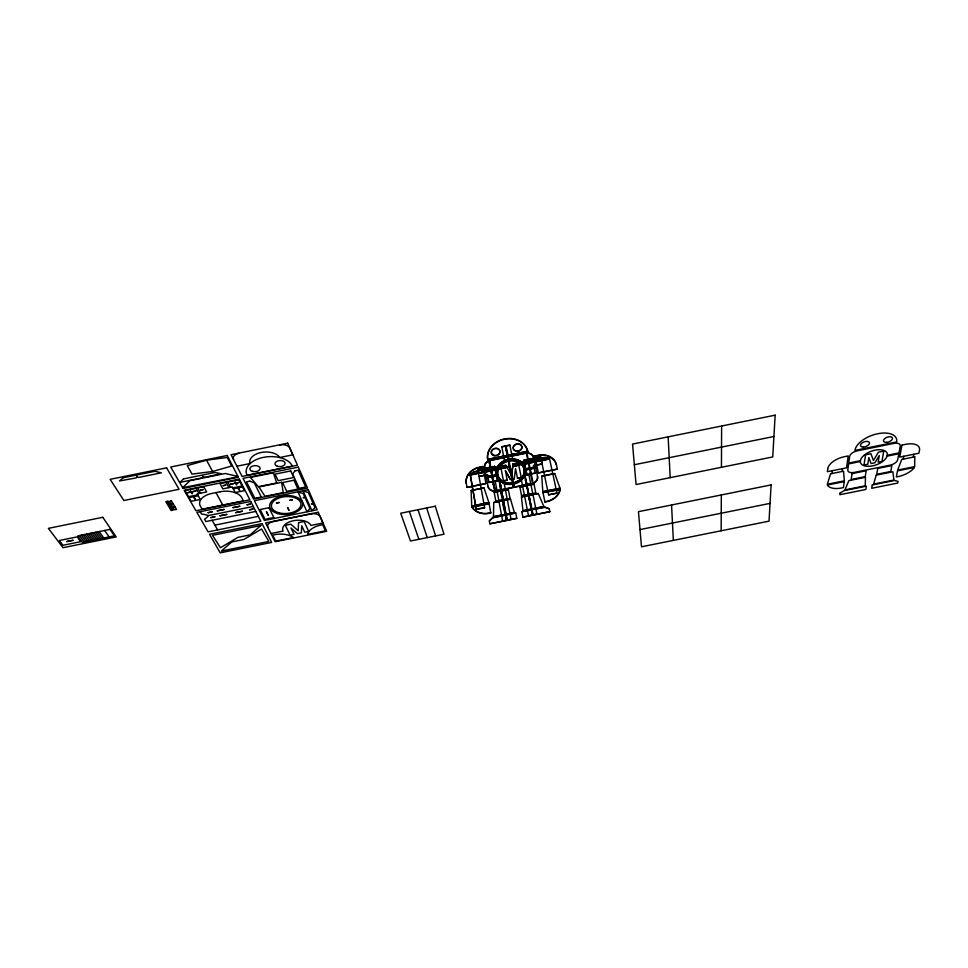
<?xml version="1.0" encoding="UTF-8"?>
<svg xmlns="http://www.w3.org/2000/svg" width="968" height="968" viewBox="0 0 968 968"><rect width="100%" height="100%" fill="white"/><g stroke="black" fill="none" stroke-linecap="round" stroke-linejoin="round"><path stroke-width="1.45" d="M721.16 530.779L721.317 494.95M721.438 467.29L721.62 426.017M493.474 516.743L493.74 502.501L510.535 499.113L514.371 512.52L493.474 516.743L514.371 512.52M832.032 473.509L832.371 470.69M842.1 471.476L842.475 468.657M505.429 470.908L510.451 479.62L514.238 478.857L515.545 468.548L517.457 478.204L521.22 477.442L518.582 464.229M541.342 460.429L548.614 494.817L556.975 493.135L549.449 458.312L544.79 457.356L513.113 463.841L511.54 475.179L512.338 479.233M513.113 463.841L511.612 475.482L505.841 465.318L474.066 471.694L470.218 474.368L470.315 475.131L490.776 470.194M903.205 459.159L903.761 456.291M913.296 457.126L913.877 454.246M489.348 520.893L492.76 517.553L515.738 512.907L492.833 517.844L489.348 520.893L489.893 523.797L516.803 518.352L515.738 512.907M477.769 469.589L494.648 466.479L477.769 469.589L484.629 507.764L476.292 509.446L470.242 474.828C476.861 466.733 528.129 466.673 501.993 466.515M512.992 465.693L516.924 463.006L513.076 466.152L541.33 459.957L541.39 460.732C568.373 455.504 518.4 460.768 517.021 463.466M212.597 471.476L231.667 466.031L227.274 457.453L206.547 460.187L187.284 465.608L192.027 474.102L212.597 471.476L206.547 460.187M236.954 466.213L249.95 463.563A15.573 9.269 -3.3 0 1 261.082 452.504A15.573 9.269 -3.3 0 1 279.812 457.489L292.82 454.839L289.807 448.015A8.131 4.901 -3.8 0 0 279.849 444.929M238.128 476.788L182.625 487.678L189.958 480.673L225.205 473.509L237.946 476.425M188.506 496.681L197.69 494.817M232.828 487.884L242.012 486.009M189.038 497.576L198.198 495.725M233.3 488.792L242.472 486.928M501.823 446.962L509.93 445.316M506.01 448.971L505.514 445.885L513.56 487.158L506.01 448.971L506.046 445.776L514.117 487.049L512.919 483.891L513.536 484.085M506.954 450.374L506.349 450.18L507.861 455.033M200.207 511.697L201.538 514.032A16.722 9.293 -2.1 0 1 208.289 515.593L253.289 506.458M487.678 459.413L527.693 451.294L487.678 459.413A20.413 16.88 -12.4 0 1 504.473 438.928A20.413 16.88 -12.4 0 1 527.693 451.294M489.808 461.881L489.409 463.357L489.808 461.881L494.902 489.288L493.232 484.073L494.902 489.288M526.628 454.403L532.231 481.737M489.264 461.99L489.881 462.184M255.818 511.419L205.845 521.558L204.538 519.259A16.928 9.498 -1.8 0 0 208.289 515.593M482.826 466.503L479.16 467.254A15.536 12.959 -14.4 0 0 466.225 483.008L466.999 487.388L485.936 483.552L482.826 466.503L479.233 467.556A15.524 12.947 -14.4 0 0 466.31 483.31M534.844 455.964L538.51 455.214A15.548 12.971 -10.4 0 1 556.418 464.737L557.35 469.093L538.377 472.928L534.844 455.964L538.571 455.517A15.548 12.971 -10.4 0 1 556.467 465.039M523.833 460.248L526.907 474.78L523.833 460.248L540.664 456.836L542.165 463.95L533.622 465.681L542.165 463.95M523.894 460.55L540.664 456.836M513.173 464.144L517.057 463.357M214.896 525.128L258.323 516.331M490.558 469.298L491.139 469.056L490.655 469.468M491.32 470.085L496.052 469.444M490.885 468.282L491.405 470.545L506.639 466.987M470.303 474.659L478.41 473.025M482.27 472.239L480.152 473.134L482.354 472.699L482.197 471.936L482.354 472.699M486.71 471.343L489.566 470.448L489.723 471.198L486.795 471.791L486.638 471.041L486.795 471.791M492.349 470.194L493.91 469.879M514.71 465.668L517.13 465.172M523.712 463.841L524.535 463.672M525.854 463.406L527.415 463.091M530.137 462.535L533.066 461.942M537.506 461.046L539.708 460.599M541.378 460.26L549.449 458.312M470.242 474.828L490.861 470.654L490.34 468.403M496.064 469.601L506.724 467.435M513.076 466.152L523.749 463.987M524.559 463.829L528.407 463.043L527.947 460.768M549.546 458.759L528.952 462.934L528.504 460.659M492.434 470.654L492.276 469.891L492.434 470.654L493.995 470.339L493.837 469.577L493.995 470.339M502.719 468.56L505.139 468.076L504.981 467.314L502.658 468.27M514.807 466.116L514.649 465.366L514.807 466.116L517.214 465.632L517.057 464.87L517.214 465.632M523.809 464.289L524.462 463.369L524.62 464.132M525.939 463.866L525.793 463.103L525.939 463.866L527.512 463.539L527.354 462.789L527.512 463.539M530.222 462.994L530.077 462.232L530.222 462.994L533.15 462.401L533.005 461.639L533.15 462.401M537.603 461.494L537.446 460.744L537.603 461.494L539.805 461.046L539.66 460.296L539.805 461.046M487.521 474.707L478.991 476.438L487.521 474.707L488.961 482.463L499.149 480.394L488.961 482.463M486.311 476.873L497.697 474.562L486.311 476.873L484.544 467.254A6.97 5.784 -13.5 0 1 490.316 460.199L525.624 453.036A6.97 5.784 -11.2 0 1 533.537 457.319L535.522 466.903L524.124 469.214L535.522 466.903M486.456 477.781L497.988 475.76L486.456 477.781L488.078 486.601A7.03 5.893 -13.6 0 0 496.052 491.018L531.831 483.77A7.042 5.893 -11.2 0 0 537.543 476.583L535.715 467.798L524.245 470.121A13.492 11.241 -12.4 0 1 505.03 482.354A13.492 11.241 -12.4 0 1 503.384 462.91A13.492 11.241 -12.4 0 1 524.245 470.121L524.305 470.424A13.479 11.241 -12.4 0 1 505.102 482.657A13.479 11.241 -12.4 0 1 503.457 463.212A13.479 11.241 -12.4 0 1 524.305 470.424L535.715 467.798M511.08 475.01C512.423 474.187 513.355 479.608 511.903 478.7L512.036 479.305M535.159 473.098L524.898 475.179L535.159 473.098L533.562 465.378M499.682 480.733L501.654 495.785L499.682 480.733L507.038 519.719L500.335 484.194L504.074 507.123M524.511 475.711L532.92 514.492L525.757 479.039L529.835 502.344L532.364 514.601L525.067 475.591M507.232 480.273L503.396 480.733L507.232 480.273L505.369 470.617L510.39 479.317L514.238 478.857M471.731 506.095L471.101 490.486L483.988 487.872L488.913 502.622L471.731 506.095L488.913 502.622M542.794 491.732L541.79 476.171L554.712 473.558L560.012 488.247L542.794 491.732L560.012 488.247M271.052 533.525L283.067 531.093A14.423 8.034 -4.8 0 1 293.425 520.711A14.423 8.034 -4.8 0 1 310.946 525.442L322.973 523.01L320.093 516.501A7.538 4.247 -5.2 0 0 310.982 513.935L273.085 521.607A7.562 4.223 -4.2 0 0 267.797 527.088M513.5 486.856L511.624 474.889M494.164 492.24L508.381 489.687L494.164 492.24L495.858 501.279L510.051 498.411L508.309 489.384M521.655 496.064L519.864 487.049L534.021 484.181L535.861 493.184L521.595 495.761L535.861 493.184M634.342 464.737L773.928 436.495M471.9 506.978L489.13 503.796L471.9 506.978A16.601 13.988 -14.5 0 0 490.703 512.629L490.776 512.919A16.601 13.988 -14.5 0 1 471.985 507.268M522.962 510.789L521.449 496.899L538.269 493.499L543.883 506.554L522.962 510.789L543.883 506.554M542.975 492.603L560.218 489.421A16.613 14 -10.4 0 1 544.936 501.981L542.975 492.603L560.218 489.421M476.208 509.156L484.629 507.764M504.715 510.402L505.199 509.991L504.788 510.765M522.901 517.13L521.825 511.673L544.839 507.026L549.243 508.793L549.848 511.685L522.901 517.13L549.848 511.685M549.243 508.793L544.887 507.329L521.825 511.673M860.358 460.707L848.73 463.055L849.65 456.376A7.381 3.824 -19.4 0 1 857.297 450.822L893.948 443.417A7.429 3.799 -20.2 0 1 900.24 446.163L898.97 452.915L887.329 455.262M860.286 461.542L848.609 463.902L847.786 469.843A7.272 3.715 -19.1 0 0 854.163 472.432L889.979 465.209A7.321 3.703 -19.9 0 0 897.675 459.788L898.812 453.774L887.111 456.134M640.005 529.581L770.056 503.384M79.57 535.546L84.216 541.959M81.348 535.183L85.995 541.608M83.139 534.82L87.773 541.245M84.93 534.457L89.552 540.882M86.721 534.094L91.319 540.519M88.511 533.731L93.097 540.156M92.093 533.005L96.655 539.442M90.302 533.368L94.876 539.805M93.884 532.642L98.433 539.079M95.675 532.279L100.2 538.716M97.453 531.916L101.979 538.365M99.244 531.553L103.757 538.002M104.617 530.464L109.094 536.913M212.149 520.276L217.606 529.932M195.996 488.32L198.924 493.523M197.714 487.969L200.63 493.172M216.009 492.603L222.773 505.042M226.101 482.403L228.859 487.642M227.807 482.052L230.566 487.291M409.367 511.467L418.854 539.309M418.007 509.725L427.239 537.615M426.658 507.97L435.612 535.921M466.999 487.388L485.936 483.552M471.101 490.486L483.988 487.872M489.893 523.797L516.803 518.352M480.152 473.134L480.08 472.844M493.74 502.501L510.535 499.113M495.858 501.279L510.051 498.411M495.229 481.193L502.622 520.917L511.031 519.223L504.231 483.564M497.129 480.491L494.575 466.177M502.791 504.195L506.47 519.828L499.137 480.842M500.662 466.37L505.841 465.318M519.864 487.049L534.021 484.181M517.457 478.204L521.22 477.442M521.449 496.899L538.269 493.499M521.389 480.092L528.492 515.69L536.913 513.996L528.831 474.38M527.233 454.597L532.787 481.628M512.665 459.147L509.87 445.002L501.751 446.647L504.497 460.804M500.94 467.81L503.469 481.036M544.936 501.981L544.875 501.678A16.625 14.012 -10.4 0 0 560.169 489.13M538.377 472.928L557.35 469.093M495.979 469.141L496.136 469.904M541.79 476.171L554.712 473.558M495.168 469.311L495.314 470.061M489.336 462.293L494.346 489.409M548.614 494.817L556.975 493.135M489.058 503.505L490.776 512.919M470.218 474.368L476.292 509.446M668.138 436.858L670.195 477.647M671.562 504.994L673.353 540.398M233.542 459.461A8.168 4.864 -2.6 0 1 239.072 453.23M488.005 486.299A7.03 5.893 -13.6 0 0 495.979 490.716L531.856 483.455A7.042 5.893 -11.2 0 0 537.567 476.268M487.751 459.715A20.413 16.88 -12.4 0 1 504.546 439.242A20.413 16.88 -12.4 0 1 527.754 451.608M484.617 467.556A6.97 5.784 -13.5 0 1 490.389 460.502L525.612 453.363A6.97 5.784 -11.2 0 1 533.598 457.622M914.772 456.823L914.675 466.649L897.639 470.073L901.765 459.449L914.772 456.823M865.465 477.284L865.247 485.815L844.931 489.905L848.875 480.636L865.465 477.284M298.567 522.623L298.168 530.73L290.836 524.196L285.318 525.309L290.097 535.159L294.042 534.36L290.969 527.971L297.406 533.683L301.363 532.872L301.726 525.793L304.726 532.194L308.659 531.396L304.085 521.51L298.567 522.623M771.121 484.907L769.028 521.147L641.506 546.799L638.444 511.673L771.121 484.907M775.162 415.163L772.742 456.932L636.073 484.544L632.54 444.07L775.162 415.163M827.713 468.863L827.386 471.694L846.564 467.834L848.186 455.94L844.399 456.702A16.166 8.349 -19 0 0 827.713 468.863M840.079 493.051L839.861 494.709L865.84 489.469L866.372 486.166L844.06 490.667L840.079 493.051M844.241 481.604L843.43 487.569A16.855 8.591 -18.7 0 1 827.301 485.016L844.241 481.604M852.034 473.606L851.187 479.475L865.235 476.643L866.166 470.75L852.034 473.606M865.586 454.779L864.013 464.979L867.824 464.216L868.865 457.598L871.079 463.563L874.903 462.789L879.283 455.504L878.158 462.135L881.969 461.361L883.748 451.112L878.412 452.189L873.426 460.526L870.922 453.702L865.586 454.779M872.277 484.98L871.72 488.283L897.723 483.056L898.05 481.374L894.601 480.479L872.277 484.98M877.722 468.427L876.718 474.332L890.766 471.501L891.855 465.572L877.722 468.427M901.97 445.074L899.671 457.114L918.886 453.242L919.491 450.35A16.347 8.276 -20.2 0 0 905.758 444.312L901.97 445.074M897.493 470.871L896.332 476.909A17.037 8.518 -19.9 0 0 914.457 467.447L897.493 470.871M876.246 475.119L873.596 484.133L893.924 480.031L892.847 471.767L876.246 475.119M830.556 473.812L827.337 484.242L844.338 480.818L843.539 471.186L830.556 473.812M294.877 470.908L292.699 474.03L299.148 488.308L305.646 487.001L298.204 470.23L294.877 470.908M310.002 508.563L306.941 511.685L298.011 492.022L303.25 493.547L304.92 497.274L303.153 497.637L305.077 497.613L310.002 508.563M314.999 507.559L311.926 510.68L303.093 490.982L308.332 492.518L313.233 503.578L311.478 503.941L313.378 503.917L314.999 507.559M231.715 541.935L221.382 551.046L268.814 541.451L261.602 529L243.803 539.491L231.715 541.935M123.105 477.769L119.524 480.927L136.161 477.938L136.984 476.159L137.65 477.236L139.259 477.309L161.402 472.808L154.953 471.283L123.105 477.769M260.791 525.539L250.119 534.868L237.983 537.325L220.438 547.719L212.488 535.316L260.791 525.539M183.496 478.906L180.024 482.379L201.901 477.926L203.074 477.297L202.493 476.232L204.974 477.309L221.019 473.642L214.993 472.505L183.496 478.906M166.581 467.834L110.134 479.329L123.88 500.504L179.056 489.288L166.581 467.834M227.238 455.48L170.695 466.999L183.085 488.465L238.346 477.224L227.238 455.48M287.714 443.175L231.074 454.706L242.097 476.462L297.454 465.209L287.714 443.175M292.36 466.104L247.058 475.312A23.522 13.879 -3.6 0 1 263.393 457.38A23.522 13.879 -3.6 0 1 292.36 466.104M239.314 479.112L184.15 490.316L195.935 510.753L249.889 499.803L239.314 479.112M298.301 467.12L243.053 478.349L253.543 499.064L307.582 488.102L298.301 467.12M203.764 486.735L184.9 490.57L191.228 501.279L200.303 499.44L197.157 493.886L206.656 491.95L203.764 486.735M238.914 479.801L220.038 483.637L222.834 488.864L232.332 486.94L235.26 492.543L244.347 490.691L238.914 479.801M273.339 472.771L250.397 477.442L258.347 486.686L276.715 482.959L273.339 472.771M190.732 491.187L190.127 491.308L192.208 493.777L190.732 491.187M235.454 482.294L234.837 482.415L236.809 484.92L235.454 482.294M290.739 470.944L275.057 474.126L278.143 480.685L293.715 477.526L290.739 470.944M189.498 492.301L187.756 492.664L189.498 492.301M195.802 491.03L192.535 491.684L195.802 491.03M203.232 489.518L200.775 490.014L203.232 489.518M225.653 485.162L223.184 485.658L225.653 485.162M233.893 483.492L230.614 484.157L233.893 483.492M238.685 482.512L236.93 482.875L238.685 482.512M249.841 481.156L246.513 481.834L254.862 498.363L261.336 497.044L254.318 482.923L249.841 481.156M167.972 501.218L165.782 501.666L167.282 504.159L169.473 503.711L167.972 501.218M171.239 500.565L169.206 501.69L170.925 503.421L172.727 503.058L171.239 500.565M167.609 502.017L167.004 502.138L168.251 503.082L167.609 502.017M220.099 491.768L211.919 493.426A17.472 9.934 -2.4 0 0 200.412 506.276L202.106 509.228L243.452 500.843L241.903 497.854A17.46 9.946 -2.6 0 0 220.099 491.768M194.411 497.637L193.806 497.758L195.379 499.331L194.411 497.637M238.818 488.816L238.213 488.937L239.701 490.522L238.818 488.816M102.79 517.299L48.4 528.346L63.017 547.707L116.22 536.925L102.79 517.299M169.896 504.425L167.706 504.873L169.206 507.341L171.384 506.905L169.896 504.425M173.151 503.759L171.13 504.897L172.836 506.603L174.627 506.24L173.151 503.759M281.652 482.33L258.952 486.94L265.014 496.342L283.188 492.651L281.652 482.33M169.533 505.223L168.94 505.344L170.162 506.264L169.533 505.223M293.945 480.249L282.62 482.548L286.722 491.357L297.938 489.082L293.945 480.249M171.82 507.619L169.642 508.067L171.13 510.523L173.308 510.075L171.82 507.619M175.063 506.966L173.042 508.091L174.748 509.785L176.527 509.422L175.063 506.966M171.457 508.418L172.074 509.446L171.457 508.418M109.989 529.375L77.779 535.909L82.437 542.322L114.418 535.836L109.989 529.375M250.724 501.448L196.879 512.375L208.12 531.856L260.803 521.183L250.724 501.448M308.32 489.76L254.378 500.71L264.385 520.457L317.165 509.761L308.32 489.76M77.718 536.768L59.363 540.495L62.956 545.274L81.227 541.572A17.146 9.257 0.3 0 1 77.718 536.768M72.915 540.301L66.731 541.56L72.915 540.301M212.089 511.878L208.096 512.689L212.089 511.878M224.044 509.446L217.256 510.826L224.044 509.446M239.762 506.264L232.973 507.643L239.762 506.264M250.313 504.122L247.022 504.788L250.313 504.122M279.123 502.501L276.497 503.033L279.123 502.501M292.336 499.815L289.71 500.347L292.336 499.815M214.86 516.815L210.879 517.626L214.86 516.815M226.742 514.407L219.99 515.775L226.742 514.407M242.375 511.237L235.623 512.604L242.375 511.237M252.878 509.107L249.587 509.773L252.878 509.107M268.995 507.728L260.102 509.531L265.184 519.586A16.25 9.051 -4.2 0 1 273.98 517.807L268.995 507.728M266.454 511.721L268.148 515.121L266.454 511.721M287.653 507.559L288.924 510.245L287.653 507.559M491.768 472.481L491.296 472.892L491.768 472.481M529.351 464.858L528.855 465.269L529.351 464.858M262.062 523.627L209.512 534.275L220.22 552.837L271.669 542.431L262.062 523.627M318.266 512.241L265.631 522.914L275.154 541.717L326.688 531.299L318.266 512.241M492.724 477.623L492.24 478.035L492.724 477.623M530.404 469.988L529.907 470.4L530.404 469.988M493.148 479.898L492.664 480.309L493.148 479.898M530.863 472.263L530.379 472.674L530.863 472.263M500.504 485.089L500.032 485.5L500.504 485.089M525.939 479.934L525.455 480.358L525.939 479.934M501.097 488.199L500.613 488.61L501.097 488.199M526.568 483.044L526.084 483.455L526.568 483.044M501.847 492.228L501.376 492.639L501.847 492.228M527.379 487.061L526.894 487.473L527.379 487.061M435.298 506.216L400.728 513.221L410.48 541.003L443.997 534.227L435.298 506.216M325.381 530.803L307.667 534.396A17.327 9.583 -5.6 0 1 322.707 524.765L325.381 530.803M293.377 537.543L275.674 541.124L272.661 535.159A17.388 9.523 -4.4 0 1 293.377 537.543M502.852 497.552L502.368 497.963L502.852 497.552M528.455 492.385L527.959 492.785L528.455 492.385M504.183 504.594L503.699 505.006L504.183 504.594M529.871 499.403L529.375 499.815L529.871 499.403M506.288 515.787L505.804 516.198L506.288 515.787M506.796 518.424L506.3 518.836L506.796 518.424M896.622 441.965L854.938 450.386A21.901 11.326 -19.9 0 1 877.819 433.712A21.901 11.326 -19.9 0 1 896.622 441.965M868.611 466.334A14.145 7.248 -19.7 0 0 887.269 453.629A14.145 7.248 -19.7 0 0 865.622 454.101A14.145 7.248 -19.7 0 0 868.611 466.334M863.178 447.034A4.743 2.48 -19.8 0 0 869.47 442.751A4.743 2.48 -19.8 0 0 862.222 442.836A4.743 2.48 -19.8 0 0 863.178 447.034M886.458 442.388A4.767 2.468 -20.3 0 0 892.472 437.923A4.767 2.468 -20.3 0 0 885.055 438.347A4.767 2.468 -20.3 0 0 886.458 442.388M252.406 471.356A5.118 3.025 -3.1 0 0 260.126 468.512A5.118 3.025 -3.1 0 0 252.503 466.104A5.118 3.025 -3.1 0 0 252.406 471.356M277.38 466.274A5.106 3.037 -3.8 0 0 285.149 463.43A5.106 3.037 -3.8 0 0 277.61 460.998A5.106 3.037 -3.8 0 0 277.38 466.274M279.087 512.846A14.822 8.446 -4.3 0 0 300.963 504.11A14.822 8.446 -4.3 0 0 278.481 498.217A14.822 8.446 -4.3 0 0 279.087 512.846M277.731 513.597A16.553 9.438 -4.3 0 0 302.681 504.316A16.553 9.438 -4.3 0 0 278.094 497.201A16.553 9.438 -4.3 0 0 277.731 513.597M505.683 484A15.052 12.548 -12.4 0 0 525.636 468.742A15.052 12.548 -12.4 0 0 501.363 462.692A15.052 12.548 -12.4 0 0 505.683 484M505.611 483.697A15.064 12.56 -12.4 0 0 525.576 468.439A15.064 12.56 -12.4 0 0 501.291 462.389A15.064 12.56 -12.4 0 0 505.611 483.697M494.019 455.384A4.404 3.63 -13.1 0 0 499.899 450.979A4.404 3.63 -13.1 0 0 492.845 449.212A4.404 3.63 -13.1 0 0 494.019 455.384M516.005 450.931A4.404 3.63 -11.7 0 0 521.849 446.514A4.404 3.63 -11.7 0 0 514.746 444.76A4.404 3.63 -11.7 0 0 516.005 450.931M494.091 455.686A4.404 3.63 -13.1 0 0 499.972 451.282A4.404 3.63 -13.1 0 0 492.918 449.515A4.404 3.63 -13.1 0 0 494.091 455.686M516.065 451.233A4.404 3.63 -11.7 0 0 521.909 446.829A4.404 3.63 -11.7 0 0 514.819 445.074A4.404 3.63 -11.7 0 0 516.065 451.233"/></g></svg>
